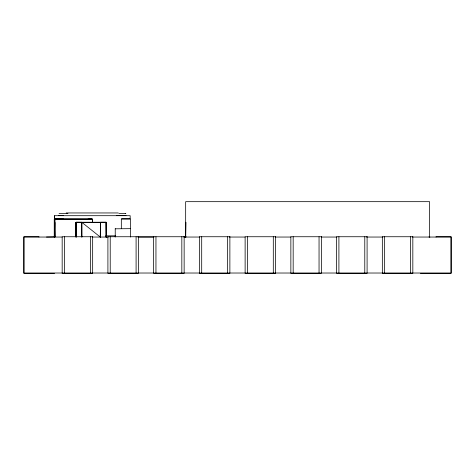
<?xml version="1.0" encoding="UTF-8"?>
<svg xmlns="http://www.w3.org/2000/svg" width="475" height="475" viewBox="0 0 475 475"><rect width="100%" height="100%" fill="white"/><g stroke="black" fill="none" stroke-linecap="round" stroke-linejoin="round"><path stroke-width="0.71" d="M63.127 218.749L54.548 218.749L54.548 215.697L130.168 215.697L130.168 218.749L121.582 218.749M92.435 222.223L92.453 219.26L91.984 219.076L54.245 219.052L54.245 237.043M106.079 235.826L106.079 237.043L106.168 222.3M81.682 237.043L81.801 222.312L106.186 222.3L106.382 237.043L106.186 222.3L76.101 222.294L81.795 222.3L100.284 237.043L100.48 223.042M106.079 237.043L106.186 222.3L100.486 222.306L100.284 237.043M115.229 237.043L115.229 228.659M54.548 237.043L54.744 222.3L54.851 237.043L54.744 222.3L54.548 237.043L54.773 219.064L54.851 237.043L54.767 219.242L92.459 219.254L92.488 222.223M429.602 237.043L429.602 201.673L185.666 201.673L185.666 237.043L185.755 222.193M185.666 237.043L185.862 222.318M92.358 219.355L54.91 219.141M125.24 213.406L125.899 213.566L118.916 213.406M91.984 219.076L87.845 219.242L92.459 219.254M61.4 219.213L92.358 219.052M81.801 222.312L76.089 222.318L75.893 237.043L76.107 222.3L81.801 222.312L81.991 237.043M66.203 212.954L118.245 212.954M106.174 222.294L100.48 222.3L100.593 237.043M115.229 228.808L130.471 228.659M105.925 235.826L115.514 235.826M115.229 236.128L115.532 236.128M54.5 236.888L46.485 237.043M137.999 236.888L153.93 236.888M183.985 236.888L186.164 236.888M428.973 236.888L429.905 237.043M62.207 237.043L24.053 237.043L24.053 273.024L450.947 273.024L450.947 237.043L412.549 237.043M92.233 237.043L108.258 237.043M137.999 237.043L153.93 237.043M183.985 237.043L199.749 237.043M229.407 237.043L245.124 237.043M275.381 237.043L290.949 237.043M321.349 237.043L336.918 237.043M366.575 237.043L382.892 237.043M54.548 273.327L23.75 273.327L23.75 236.74L38.998 236.74L38.998 237.043M420.452 273.327L451.25 273.327L451.25 236.74L436.003 236.74L436.003 237.043M67.967 213.566L59.096 213.406M410.519 236.74L410.519 273.327M384.649 236.74L384.649 273.327M364.782 236.74L364.782 273.327M338.907 236.74L338.907 273.327M319.046 236.74L319.046 273.327M293.17 236.74L293.17 273.327M273.303 236.74L273.303 273.327M247.433 236.74L247.433 273.327M227.567 236.74L227.567 273.327M201.697 236.74L201.697 273.327M181.83 236.74L181.83 273.327M155.954 236.74L155.954 273.327M136.093 236.74L136.093 273.327M130.471 237.043L130.471 219.052L121.327 219.052L121.327 228.528M110.218 236.74L110.218 273.327M90.351 236.74L90.351 273.327M64.481 236.74L64.481 273.327M54.548 215.697L54.548 218.749M125.899 215.395L125.584 215.395L125.899 215.395M76.107 222.3L76.196 237.043L76.107 222.3M59.126 215.395L58.817 215.395L63.389 215.395L59.126 215.395M119.118 215.395L116.749 215.395L124.676 215.395L119.118 215.395M92.661 236.74L62.172 236.74L62.172 273.327L92.661 273.327L92.661 236.74M138.403 236.74L107.908 236.74L107.908 273.327L138.403 273.327L138.403 236.74M184.14 236.74L153.645 236.74L153.645 273.327L184.14 273.327L184.14 236.74M229.876 236.74L199.387 236.74L199.387 273.327L229.876 273.327L229.876 236.74M275.613 236.74L245.124 236.74L245.124 273.327L275.613 273.327L275.613 236.74M321.355 236.74L290.86 236.74L290.86 273.327L321.355 273.327L321.355 236.74M367.092 236.74L336.597 236.74L336.597 273.327L367.092 273.327L367.092 236.74M412.828 236.74L382.339 236.74L382.339 273.327L412.828 273.327L412.828 236.74"/></g></svg>
